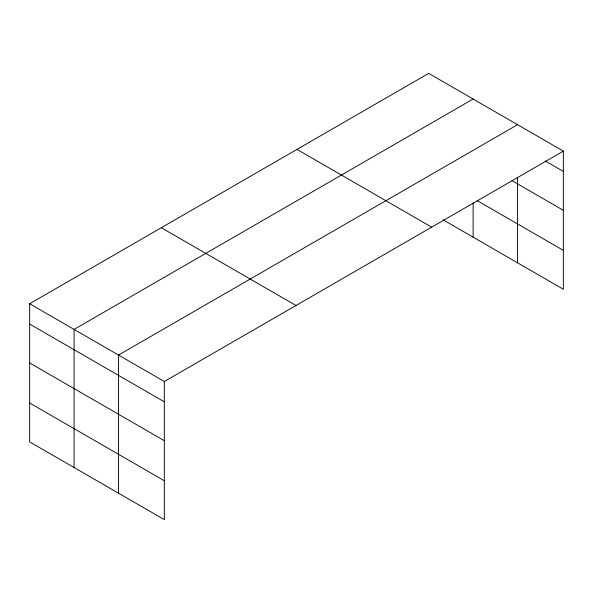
<?xml version="1.0" encoding="UTF-8"?>
<svg xmlns="http://www.w3.org/2000/svg" width="593" height="593" viewBox="0 0 593 593"><rect width="100%" height="100%" fill="white"/><g stroke="black" fill="none" stroke-linecap="round" stroke-linejoin="round"><path stroke-width="0.89" d="M563.35 151.126L428.68 73.376L29.65 303.749L29.65 441.874L164.32 519.624L164.32 381.507L563.35 151.126L563.35 289.251L442.964 219.744M517.563 177.396L517.563 262.81M473.118 99.031L74.088 329.411L74.088 467.529M517.563 124.693L118.533 355.066L118.533 493.191M545.189 160.948L563.35 171.429M512.004 180.665L563.35 210.307M477.091 200.567L563.35 250.365M296.997 149.399L431.667 227.149M161.333 227.727L296.003 305.477M29.65 303.749L164.32 381.507M29.65 324.052L164.32 401.809M29.65 362.938L164.32 440.688M29.65 402.995L164.32 480.745M473.118 202.902L473.118 237.156"/></g></svg>
